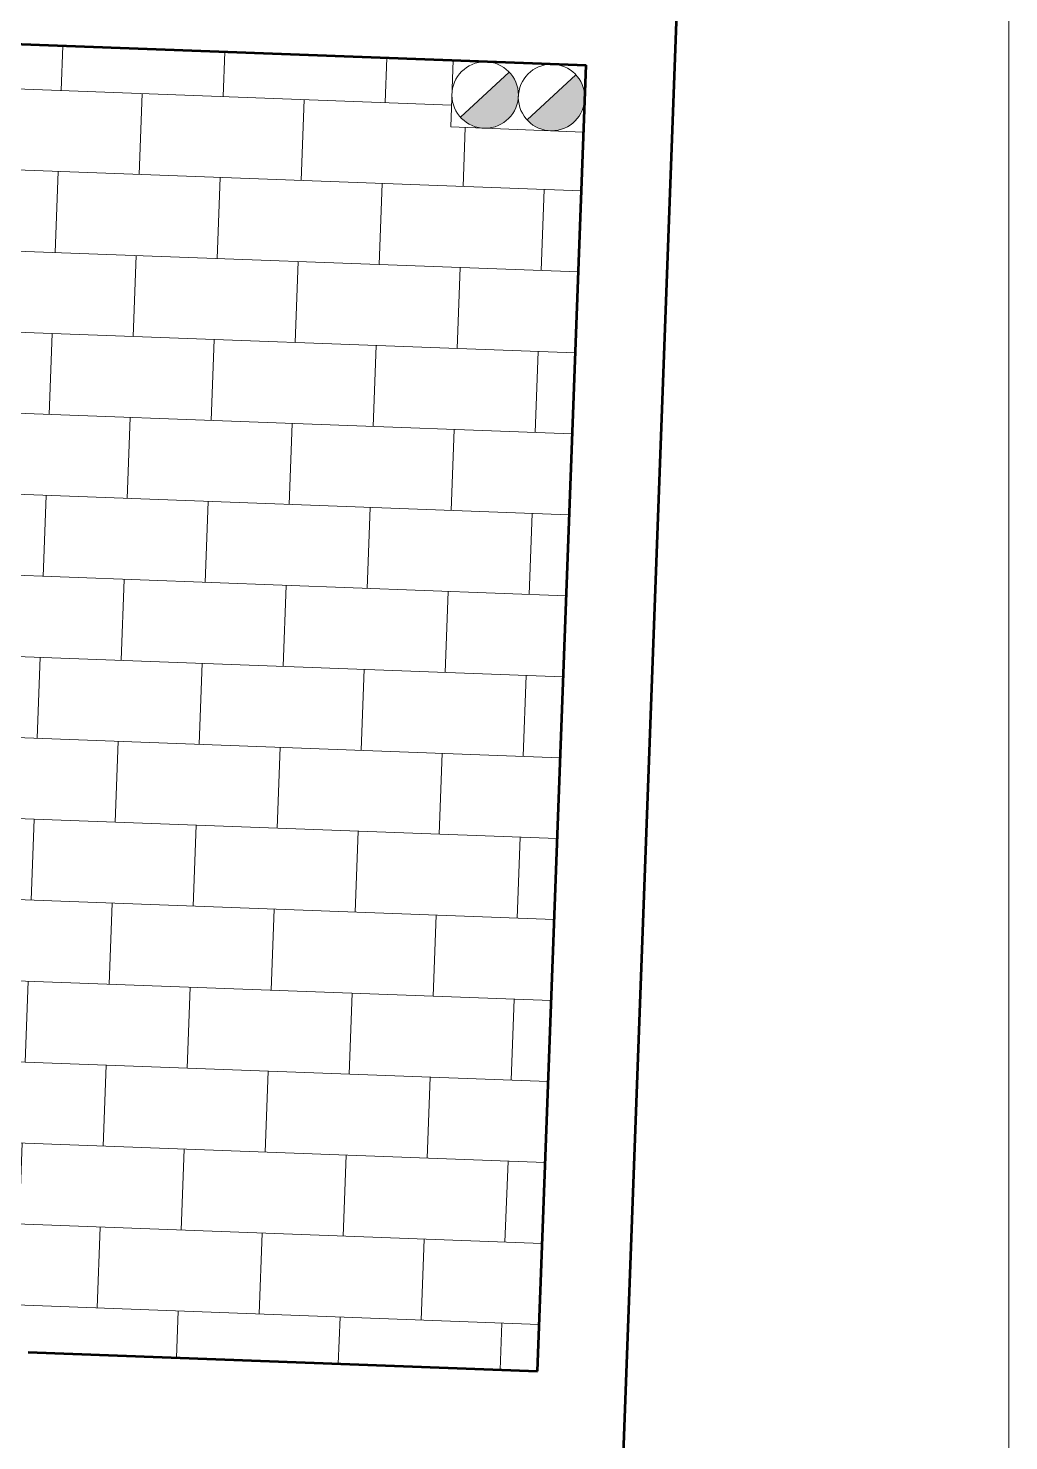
# Model space of a CAD drawing. Header units: centimetres. Extents: x 63871 to 181827, y -95930 to 42199.
# Drawn here: x 146432.4 to 146653.6, y 18871.2 to 19190.1 of the extents above; entities that cross this region are included whole.
import ezdxf

# ---------------------------------------------------------------- set-up
doc = ezdxf.new("R2010")
doc.units = ezdxf.units.CM
doc.linetypes.add('11-021_500-SatisOfisi_220512$0${ Diamond }', pattern=[12, 4, -2, 2, 2, -2])
for name, color, linetype, lineweight in [('A-WALL', 12, 'Continuous', 50), ('ARA SINIRLAR', 225, 'Continuous', 15), ('ARM_Pen_No__252', 8, 'Continuous', 18), ('Baca', 82, 'Continuous', 9), ('İz DÜŞÜMÜ', 7, '11-021_500-SatisOfisi_220512$0${ Diamond }', 18), ('OLUK', 222, 'Continuous', 15)]:
    doc.layers.add(name, color=color, linetype=linetype, lineweight=lineweight)

# ---------------------------------------------------------------- blocks, each defined once
blk = doc.blocks.new('afadfa')
at = {"layer": 'Baca'}
h = blk.add_hatch(color=0, dxfattribs=at)
h.dxf.hatch_style = 1
h.paths.add_polyline_path([(525548.61, 4261233.83, 0.670516), (525535.77, 4261228.56, 0.199315), (525537.97, 4261223.25)])
h = blk.add_hatch(color=0, dxfattribs=at)
h.dxf.hatch_style = 1
h.paths.add_polyline_path([(525563.68, 4261233.75, 0.675614), (525550.77, 4261228.56, 0.202965), (525553.05, 4261223.18)])
for p, q in [((525537.97, 4261223.25), (525548.61, 4261233.83)), ((525553.05, 4261223.18), (525563.68, 4261233.75))]:
    blk.add_line(p, q, dxfattribs=at)
blk.add_lwpolyline([(525535.77, 4261236.11), (525565.77, 4261236.05), (525565.77, 4261220.99), (525535.77, 4261221.06)], close=True, dxfattribs=at)
for centre in [(525543.27, 4261228.56), (525558.27, 4261228.56)]:
    blk.add_circle(centre, 7.5, dxfattribs=at)
blk = doc.blocks.new('HRD')
at = {"layer": 'ARM_Pen_No__252'}
h = blk.add_hatch(dxfattribs=at)
h.set_pattern_fill('AR-B816', color=256, scale=0.09)
h.set_pattern_definition([(0, (-39959.2, 0), (0, 18.288), []), (90, (-39959.2, 0), (-18.288, 18.288), [18.288, -18.288])])
h.paths.add_polyline_path([(154149.63, 35592.48), (154149.63, 35503.48), (154219.63, 35503.48), (154219.63, 35483.24), (154324.63, 35483.24), (154324.63, 35692.48), (154369.63, 35692.48), (154369.63, 35927.48), (154369.63, 35927.48), (154369.63, 36097.48), (154369.63, 36177.48), (154254.63, 36177.48), (153954.63, 36177.48), (153839.63, 36177.48), (153839.63, 35897.6), (153869.63, 35897.54), (153869.63, 35882.48), (154019.63, 35882.48), (154019.63, 35872.48), (154019.63, 35833.25, -0.444416), (154030.45, 35823.48, -0.444416), (154019.63, 35813.72), (154019.63, 35773.48), (153939.63, 35773.48), (153939.63, 35692.48), (154019.63, 35692.48), (154019.63, 35687.48), (154019.63, 35633.7), (154020.63, 35632.93), (154019.63, 35631.47), (154019.63, 35592.48), (154019.63, 35582.48), (153989.63, 35582.48), (153989.63, 35577.48), (153989.63, 35497.48), (153989.63, 35437.48), (153994.63, 35437.48), (154094.63, 35437.48), (154139.63, 35437.48), (154139.63, 35592.48)])
at = {"layer": 'A-WALL', "lineweight": 53}
for p, q in [((153819.63, 35782.48), (153819.63, 36197.48)), ((153839.63, 36177.48), (153839.63, 35882.48)), ((153954.63, 36177.48), (153839.63, 36177.48)), ((154019.63, 35882.48), (153839.63, 35882.48))]:
    blk.add_line(p, q, dxfattribs=at)
at = {"layer": 'İz DÜŞÜMÜ'}
blk.add_lwpolyline([(153819.63, 36347.48), (154419.63, 36347.49), (154419.63, 35292.49), (154159.63, 35292.49), (154159.63, 35357.48), (153819.63, 35357.48), (153819.63, 36347.48)], dxfattribs=at)
at = {"layer": 'Baca'}
blk.add_blockref('afadfa', (-371696.14, -4225338.51), dxfattribs=at)
blk = doc.blocks.new('yerleşim planı')
at = {"layer": 'ARA SINIRLAR'}
blk.add_line((-9775.15, 3839.05), (-9775.15, 2181.69), dxfattribs=at)
at = {"rotation": 177.873189238168}
blk.add_blockref('HRD', (145194.75, 33147.73), dxfattribs=at)

msp = doc.modelspace()

# ---------------------------------------------------------------- block references
at = {"layer": 'OLUK'}
msp.add_blockref('yerleşim planı', (156428.79, 16182.58), dxfattribs=at)

doc.saveas('drawing.dxf')
